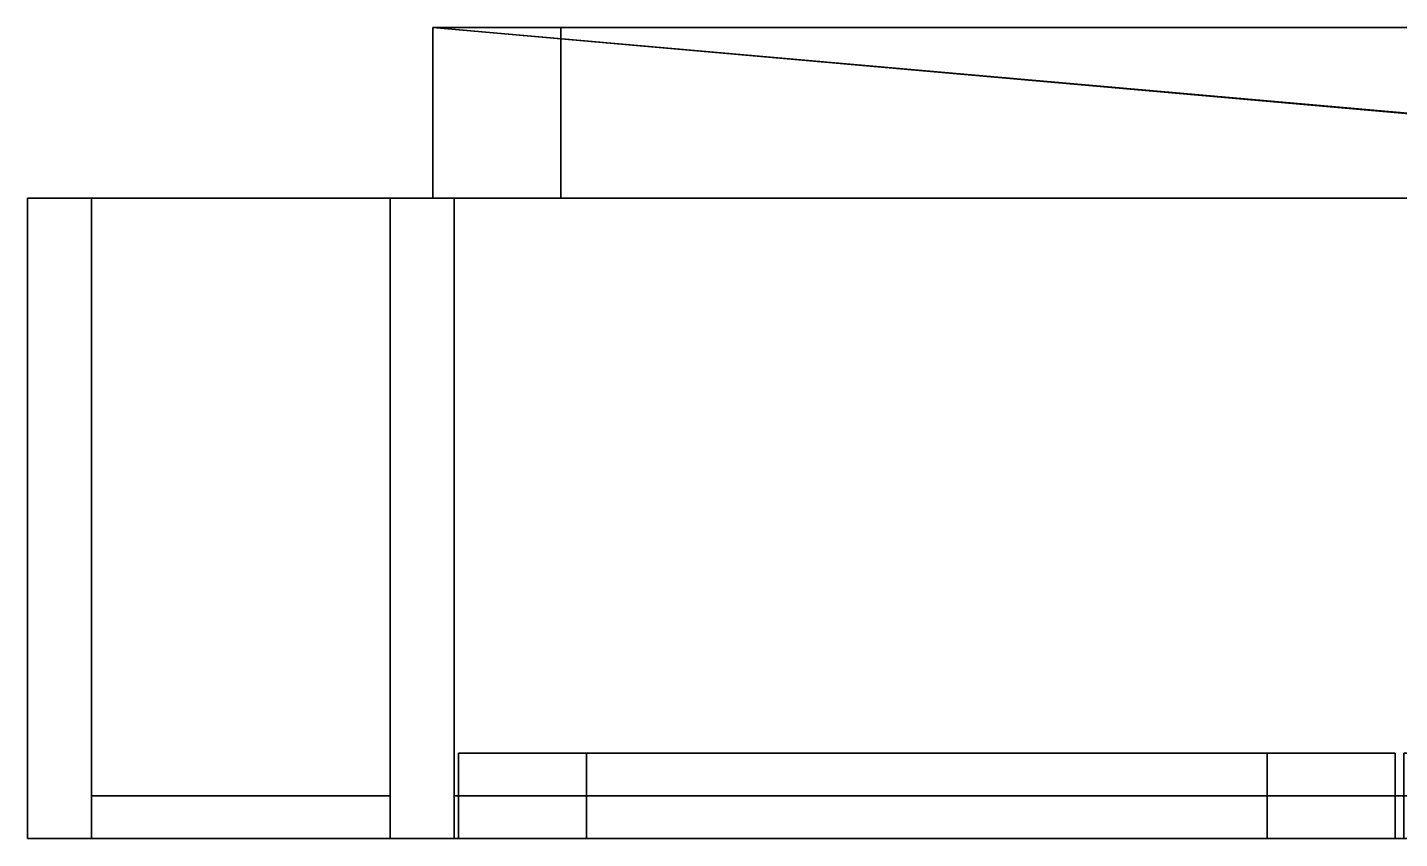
# Model space of a CAD drawing. Extents: x -0.19 to 1.1, y -0.05 to 0.33.
# Drawn here: x -0.19 to 0.453, y -0.05 to 0.33 of the extents above; entities that cross this region are included whole.
import ezdxf

# ---------------------------------------------------------------- set-up
doc = ezdxf.new("R2010")
doc.units = 0
doc.layers.get('0').update_dxf_attribs({"linetype": 'CONTINUOUS'})

msp = doc.modelspace()

# ---------------------------------------------------------------- meshes
at = {"color": 131}
mesh = msp.add_polyface(dxfattribs=at)
corners = [(0.012, -0.01, 0.012), (0.012, -0.01, 0.59067), (0.072, -0.01, 0.59067), (0.072, -0.01, 0.072), (0, 0.33), (0, 0.33, 1.82), (0.06, 0.33, 1.76), (0.06, 0.33, 0.06), (0, 0.25), (0, 0.25, 1.82), (0.06, 0.25, 0.06), (0.06, 0.25, 1.76), (0.01, 0.25, 1.98), (-0.02, 0.25, 1.98), (-0.02, 0.25, 2.01), (0.01, 0.25, 2.01), (-0.02, -0.05, 2.01), (0.01, -0.05, 2.01), (0.01, 0.25, 1.81), (-0.02, 0.25, 1.81), (-0.02, 0.25, 1.84), (0.01, 0.25, 1.84), (0.01, 0.25, 0.01), (0.01, 0.25, -0.02), (-0.02, 0.25, -0.02), (-0.02, 0.25, 0.01), (0.01, 0.25, -0.16), (-0.02, 0.25, -0.16), (-0.02, 0.25, -0.19), (0.01, 0.25, -0.19), (0.01, -0.05, -0.19), (-0.02, -0.05, -0.19), (-0.16, 0.25, 1.98), (-0.16, 0.25, 2.01), (-0.16, -0.05, 2.01), (-0.16, 0.25, 1.81), (-0.16, 0.25, 1.84), (0.01, -0.05, 1.81), (0.01, -0.05, 0.01), (-0.16, 0.25, -0.02), (-0.16, 0.25, 0.01), (-0.16, 0.25, -0.16), (-0.16, 0.25, -0.19), (-0.16, -0.05, -0.19), (-0.19, 0.25, 2.01), (-0.19, 0.25, 1.98), (-0.19, -0.05, 2.01), (-0.19, -0.05, 1.98), (-0.19, 0.25, 1.84), (-0.19, 0.25, 1.81), (-0.19, 0.25, -0.02), (-0.19, 0.25, 0.01), (-0.19, 0.25, -0.16), (-0.19, 0.25, -0.19), (-0.19, -0.05, -0.19), (-0.19, -0.05, 1.84), (-0.19, -0.05, 1.81), (-0.19, -0.05, -0.02), (-0.19, -0.05, 0.01), (-0.19, -0.05, -0.16), (-0.16, -0.03, 0.01), (-0.02, -0.03, 0.01), (-0.02, -0.03, 1.81), (-0.16, -0.03, 1.81)]
mesh.append_faces([[corners[k] for k in face] for face in [(0, 1, 2, 3), (4, 5, 6, 7), (5, 4, 8, 9), (10, 11, 9, 8), (12, 13, 14, 15), (15, 14, 16, 17), (18, 19, 20, 21), (22, 23, 24, 25), (23, 26, 27, 24), (28, 27, 26, 29), (30, 31, 28, 29), (21, 20, 13, 12), (13, 32, 33, 14), (14, 33, 34, 16), (22, 25, 19, 18), (19, 35, 36, 20), (37, 38, 22, 18), (25, 24, 39, 40), (24, 27, 41, 39), (42, 41, 27, 28), (31, 43, 42, 28), (20, 36, 32, 13), (44, 33, 32, 45), (46, 34, 33, 44), (44, 45, 47, 46), (25, 40, 35, 19), (48, 36, 35, 49), (40, 39, 50, 51), (39, 41, 52, 50), (53, 52, 41, 42), (53, 42, 43, 54), (45, 32, 36, 48), (45, 48, 55, 47), (49, 35, 40, 51), (56, 55, 48, 49), (51, 50, 57, 58), (50, 52, 59, 57), (54, 59, 52, 53), (60, 61, 62, 63), (49, 51, 58, 56)]], dxfattribs={"color": 131})
mesh = msp.add_polyface(dxfattribs=at)
corners = [(0.072, -0.01, 0.282), (0.391, -0.01, 0.282), (0.391, -0.01, 0.272), (0.072, -0.01, 0.272), (0.072, -0.01, 0.332), (0.391, -0.01, 0.332), (0.391, -0.01, 0.322), (0.072, -0.01, 0.322), (0.072, -0.01, 1.11067), (0.391, -0.01, 1.11067), (0.391, -0.01, 1.10067), (0.072, -0.01, 1.10067), (0.072, -0.01, 1.06067), (0.391, -0.01, 1.06067), (0.391, -0.01, 1.05067), (0.072, -0.01, 1.05067), (0.072, -0.01, 1.16067), (0.391, -0.01, 1.16067), (0.391, -0.01, 1.15067), (0.072, -0.01, 1.15067), (0.072, -0.01, 0.76067), (0.391, -0.01, 0.76067), (0.391, -0.01, 0.75067), (0.072, -0.01, 0.75067), (0.072, -0.01, 0.96067), (0.391, -0.01, 0.96067), (0.391, -0.01, 0.95067), (0.072, -0.01, 0.95067), (0.072, -0.01, 1.01067), (0.391, -0.01, 1.01067), (0.391, -0.01, 1), (0.072, -0.01, 1), (0.072, -0.01, 0.71067), (0.391, -0.01, 0.71067), (0.391, -0.01, 0.70067), (0.072, -0.01, 0.70067), (0.072, -0.01, 0.86067), (0.391, -0.01, 0.86067), (0.391, -0.01, 0.85067), (0.072, -0.01, 0.85067), (0.072, -0.01, 0.91067), (0.391, -0.01, 0.91067), (0.391, -0.01, 0.90067), (0.072, -0.01, 0.90067), (0.072, -0.01, 1.38933), (0.391, -0.01, 1.38933), (0.391, -0.01, 1.37933), (0.072, -0.01, 1.37933), (0.072, -0.01, 1.68933), (0.391, -0.01, 1.68933), (0.391, -0.01, 1.67933), (0.072, -0.01, 1.67933), (0.072, -0.01, 1.63933), (0.391, -0.01, 1.63933), (0.391, -0.01, 1.62933), (0.072, -0.01, 1.62933), (0.072, -0.01, 1.73933), (0.391, -0.01, 1.73933), (0.391, -0.01, 1.72933), (0.072, -0.01, 1.72933), (0.072, -0.01, 1.33933), (0.391, -0.01, 1.33933), (0.391, -0.01, 1.32933), (0.072, -0.01, 1.32933), (0.072, -0.01, 1.53933), (0.391, -0.01, 1.53933), (0.391, -0.01, 1.52933), (0.072, -0.01, 1.52933), (0.072, -0.01, 1.58933), (0.391, -0.01, 1.58933), (0.391, -0.01, 1.57933), (0.072, -0.01, 1.57933), (0.072, -0.01, 1.28933), (0.391, -0.01, 1.28933), (0.391, -0.01, 1.27933), (0.072, -0.01, 1.27933), (0.072, -0.01, 1.43933), (0.391, -0.01, 1.43933), (0.391, -0.01, 1.42933), (0.072, -0.01, 1.42933), (0.072, -0.01, 1.48933), (0.391, -0.01, 1.48933), (0.391, -0.01, 1.47933), (0.072, -0.01, 1.47933), (0.391, -0.01, 0.072), (0.391, -0.01, 0.59067), (0.451, -0.01, 0.59067), (0.451, -0.01, 0.012), (0.072, -0.01, 0.59067), (0.072, -0.01, 0.65067), (0.391, -0.01, 0.65067), (0.451, -0.01, 0.65067), (0.391, -0.01, 1.16933), (0.451, -0.01, 1.16933), (0.072, -0.01, 1.16933), (0.072, -0.01, 1.22933), (0.391, -0.01, 1.22933), (0.451, -0.01, 1.22933), (0.391, -0.05, 1.22933), (0.391, -0.05, 1.748), (0.391, -0.01, 1.748), (0.072, -0.05, 1.748), (0.072, -0.01, 1.748), (0.451, -0.01, 1.808), (0.012, -0.01, 1.808), (0, 0.33, 1.82), (0.91, 0.33, 1.82), (0.85, 0.33, 1.76), (0.06, 0.33, 1.76), (0, 0.25, 1.82), (0.90455, 0.25, 1.82), (0.85, 0.25, 1.76), (0.06, 0.25, 1.76), (0.91, 0.33), (0, 0.33), (0.06, 0.33, 0.06), (0.85, 0.33, 0.06), (0.91, 0.25), (0, 0.25), (0.85, 0.25, 0.06), (0.06, 0.25, 0.06), (0.9, 0.25, 2.01), (0.9, 0.25, 1.98), (0.01, 0.25, 1.98), (0.01, 0.25, 2.01), (0.01, -0.05, 2.01), (0.9, -0.05, 2.01)]
mesh.append_faces([[corners[k] for k in face] for face in [(0, 1, 2, 3), (4, 5, 6, 7), (8, 9, 10, 11), (12, 13, 14, 15), (16, 17, 18, 19), (20, 21, 22, 23), (24, 25, 26, 27), (28, 29, 30, 31), (32, 33, 34, 35), (36, 37, 38, 39), (40, 41, 42, 43), (44, 45, 46, 47), (48, 49, 50, 51), (52, 53, 54, 55), (56, 57, 58, 59), (60, 61, 62, 63), (64, 65, 66, 67), (68, 69, 70, 71), (72, 73, 74, 75), (76, 77, 78, 79), (80, 81, 82, 83), (84, 85, 86, 87), (88, 89, 90, 85), (85, 90, 91, 86), (90, 92, 93, 91), (94, 95, 96, 92), (92, 96, 97, 93), (98, 99, 100, 96), (99, 101, 102, 100), (103, 97, 96, 100), (102, 104, 103, 100), (105, 106, 107, 108), (105, 109, 110), (108, 107, 111, 112), (110, 109, 112, 111), (113, 114, 115, 116), (114, 113, 117, 118), (118, 117, 119, 120), (116, 115, 120, 119), (121, 122, 123, 124), (125, 126, 121, 124)]], dxfattribs={"color": 131})
mesh = msp.add_polyface(dxfattribs=at)
corners = [(0.515, -0.01, 0.232), (0.834, -0.01, 0.232), (0.834, -0.01, 0.222), (0.515, -0.01, 0.222), (0.515, -0.01, 0.532), (0.834, -0.01, 0.532), (0.834, -0.01, 0.522), (0.515, -0.01, 0.522), (0.515, -0.01, 0.482), (0.834, -0.01, 0.482), (0.834, -0.01, 0.472), (0.515, -0.01, 0.472), (0.515, -0.01, 0.582), (0.834, -0.01, 0.582), (0.834, -0.01, 0.572), (0.515, -0.01, 0.572), (0.515, -0.01, 0.182), (0.834, -0.01, 0.182), (0.834, -0.01, 0.172), (0.515, -0.01, 0.172), (0.515, -0.01, 0.382), (0.834, -0.01, 0.382), (0.834, -0.01, 0.372), (0.515, -0.01, 0.372), (0.515, -0.01, 0.432), (0.834, -0.01, 0.432), (0.834, -0.01, 0.422), (0.515, -0.01, 0.422), (0.515, -0.01, 0.132), (0.834, -0.01, 0.132), (0.834, -0.01, 0.122), (0.515, -0.01, 0.122), (0.515, -0.01, 0.282), (0.834, -0.01, 0.282), (0.834, -0.01, 0.272), (0.515, -0.01, 0.272), (0.515, -0.01, 0.332), (0.834, -0.01, 0.332), (0.834, -0.01, 0.322), (0.515, -0.01, 0.322), (0.515, -0.01, 0.81067), (0.834, -0.01, 0.81067), (0.834, -0.01, 0.80067), (0.515, -0.01, 0.80067), (0.515, -0.01, 1.11067), (0.834, -0.01, 1.11067), (0.834, -0.01, 1.10067), (0.515, -0.01, 1.10067), (0.515, -0.01, 1.06067), (0.834, -0.01, 1.06067), (0.834, -0.01, 1.05067), (0.515, -0.01, 1.05067), (0.515, -0.01, 1.16067), (0.834, -0.01, 1.16067), (0.834, -0.01, 1.15067), (0.515, -0.01, 1.15067), (0.515, -0.01, 0.76067), (0.834, -0.01, 0.76067), (0.834, -0.01, 0.75067), (0.515, -0.01, 0.75067), (0.515, -0.01, 0.96067), (0.834, -0.01, 0.96067), (0.834, -0.01, 0.95067), (0.515, -0.01, 0.95067), (0.515, -0.01, 1.01067), (0.834, -0.01, 1.01067), (0.834, -0.01, 1), (0.515, -0.01, 1), (0.515, -0.01, 0.71067), (0.834, -0.01, 0.71067), (0.834, -0.01, 0.70067), (0.515, -0.01, 0.70067), (0.515, -0.01, 0.86067), (0.834, -0.01, 0.86067), (0.834, -0.01, 0.85067), (0.515, -0.01, 0.85067), (0.515, -0.01, 0.91067), (0.834, -0.01, 0.91067), (0.834, -0.01, 0.90067), (0.515, -0.01, 0.90067), (0.515, -0.01, 1.38933), (0.834, -0.01, 1.38933), (0.834, -0.01, 1.37933), (0.515, -0.01, 1.37933), (0.515, -0.01, 1.68933), (0.834, -0.01, 1.68933), (0.834, -0.01, 1.67933), (0.515, -0.01, 1.67933), (0.515, -0.01, 1.63933), (0.834, -0.01, 1.63933), (0.834, -0.01, 1.62933), (0.515, -0.01, 1.62933), (0.515, -0.01, 1.73933), (0.834, -0.01, 1.73933), (0.834, -0.01, 1.72933), (0.515, -0.01, 1.72933), (0.515, -0.01, 1.33933), (0.834, -0.01, 1.33933), (0.834, -0.01, 1.32933), (0.515, -0.01, 1.32933), (0.455, -0.01, 0.012), (0.455, -0.01, 0.59067), (0.515, -0.01, 0.59067), (0.515, -0.01, 0.072), (0.515, -0.01, 0.65067), (0.455, -0.01, 0.65067), (0.455, -0.01, 1.16933), (0.515, -0.01, 1.16933), (0.515, -0.01, 1.22933), (0.455, -0.01, 1.22933), (0.515, -0.01, 1.748), (0.455, -0.01, 1.808), (0.91, 0.25, 1.82), (0.91, 0.33, 1.82), (0, 0.33, 1.82), (0.90455, 0.25, 1.82), (0.01, 0.25, 1.81), (0.01, 0.25, 1.84), (0.9, 0.25, 1.84), (0.9, 0.25, 1.81), (0.9, 0.25, 0.01), (0.9, 0.25, -0.02), (0.01, 0.25, -0.02), (0.01, 0.25, 0.01), (0.9, 0.25, -0.16), (0.01, 0.25, -0.16), (0.01, 0.25, -0.19), (0.9, 0.25, -0.19), (0.9, -0.05, -0.19), (0.01, -0.05, -0.19), (0.9, 0.25, 1.98), (0.01, 0.25, 1.98), (0.9, -0.05, 1.81), (0.01, -0.05, 1.81), (0.9, -0.05, 0.01), (0.01, -0.05, 0.01), (0.01, -0.03, -0.02), (0.01, -0.03, -0.16), (0.9, -0.03, -0.16), (0.9, -0.03, -0.02)]
mesh.append_faces([[corners[k] for k in face] for face in [(0, 1, 2, 3), (4, 5, 6, 7), (8, 9, 10, 11), (12, 13, 14, 15), (16, 17, 18, 19), (20, 21, 22, 23), (24, 25, 26, 27), (28, 29, 30, 31), (32, 33, 34, 35), (36, 37, 38, 39), (40, 41, 42, 43), (44, 45, 46, 47), (48, 49, 50, 51), (52, 53, 54, 55), (56, 57, 58, 59), (60, 61, 62, 63), (64, 65, 66, 67), (68, 69, 70, 71), (72, 73, 74, 75), (76, 77, 78, 79), (80, 81, 82, 83), (84, 85, 86, 87), (88, 89, 90, 91), (92, 93, 94, 95), (96, 97, 98, 99), (100, 101, 102, 103), (104, 102, 101, 105), (105, 106, 107, 104), (108, 107, 106, 109), (110, 108, 109, 111), (112, 113, 114), (114, 115, 112), (116, 117, 118, 119), (120, 121, 122, 123), (121, 124, 125, 122), (126, 125, 124, 127), (128, 129, 126, 127), (130, 118, 117, 131), (132, 133, 116, 119), (134, 120, 123, 135), (136, 137, 138, 139)]], dxfattribs={"color": 131})
mesh = msp.add_polyface(dxfattribs=at)
corners = [(0.072, -0.01, 0.81067), (0.391, -0.01, 0.81067), (0.391, -0.01, 0.80067), (0.072, -0.01, 0.80067), (0.072, -0.01, 0.232), (0.391, -0.01, 0.232), (0.391, -0.01, 0.222), (0.072, -0.01, 0.222), (0.072, -0.01, 0.532), (0.391, -0.01, 0.532), (0.391, -0.01, 0.522), (0.072, -0.01, 0.522), (0.072, -0.01, 0.482), (0.391, -0.01, 0.482), (0.391, -0.01, 0.472), (0.072, -0.01, 0.472), (0.072, -0.01, 0.582), (0.391, -0.01, 0.582), (0.391, -0.01, 0.572), (0.072, -0.01, 0.572), (0.072, -0.01, 0.182), (0.391, -0.01, 0.182), (0.391, -0.01, 0.172), (0.072, -0.01, 0.172), (0.072, -0.01, 0.382), (0.391, -0.01, 0.382), (0.391, -0.01, 0.372), (0.072, -0.01, 0.372), (0.072, -0.01, 0.432), (0.391, -0.01, 0.432), (0.391, -0.01, 0.422), (0.072, -0.01, 0.422), (0.072, -0.01, 0.132), (0.391, -0.01, 0.132), (0.391, -0.01, 0.122), (0.072, -0.01, 0.122), (0.391, -0.05, 0.082), (0.072, -0.05, 0.082), (0.072, -0.05, 0.092), (0.072, -0.05, 0.232), (0.072, -0.05, 0.242), (0.072, -0.01, 0.282), (0.072, -0.01, 0.272), (0.072, -0.05, 0.282), (0.072, -0.05, 0.292), (0.072, -0.01, 0.332), (0.072, -0.01, 0.322), (0.072, -0.05, 1.06067), (0.072, -0.05, 1.07067), (0.072, -0.01, 1.11067), (0.072, -0.01, 1.10067), (0.072, -0.05, 1.01067), (0.072, -0.05, 1.02067), (0.072, -0.01, 1.06067), (0.072, -0.01, 1.05067), (0.072, -0.05, 1.11067), (0.072, -0.05, 1.12067), (0.072, -0.01, 1.16067), (0.072, -0.01, 1.15067), (0.072, -0.05, 0.71067), (0.072, -0.05, 0.72067), (0.072, -0.01, 0.76067), (0.072, -0.01, 0.75067), (0.072, -0.05, 0.91067), (0.072, -0.05, 0.92067), (0.072, -0.01, 0.96067), (0.072, -0.01, 0.95067), (0.072, -0.05, 0.96067), (0.072, -0.05, 0.97067), (0.072, -0.01, 1.01067), (0.072, -0.01, 1), (0.072, -0.05, 0.66067), (0.072, -0.05, 0.67067), (0.072, -0.01, 0.71067), (0.072, -0.01, 0.70067), (0.072, -0.05, 0.81067), (0.072, -0.05, 0.82067), (0.072, -0.01, 0.86067), (0.072, -0.01, 0.85067), (0.072, -0.05, 0.86067), (0.072, -0.05, 0.87067), (0.072, -0.01, 0.91067), (0.072, -0.01, 0.90067), (0.072, -0.05, 1.33933), (0.072, -0.05, 1.34933), (0.072, -0.01, 1.38933), (0.072, -0.01, 1.37933), (0.072, -0.05, 1.63933), (0.072, -0.05, 1.64933), (0.072, -0.01, 1.68933), (0.072, -0.01, 1.67933), (0.072, -0.05, 1.58933), (0.072, -0.05, 1.59933), (0.072, -0.01, 1.63933), (0.072, -0.01, 1.62933), (0.072, -0.05, 1.68933), (0.072, -0.05, 1.69933), (0.072, -0.01, 1.73933), (0.072, -0.01, 1.72933), (0.072, -0.05, 1.28933), (0.072, -0.05, 1.29933), (0.072, -0.01, 1.33933), (0.072, -0.01, 1.32933), (0.072, -0.05, 1.48933), (0.072, -0.05, 1.49933), (0.072, -0.01, 1.53933), (0.072, -0.01, 1.52933), (0.072, -0.05, 1.53933), (0.072, -0.05, 1.54933), (0.072, -0.01, 1.58933), (0.072, -0.01, 1.57933), (0.072, -0.05, 1.23933), (0.072, -0.05, 1.24933), (0.072, -0.01, 1.28933), (0.072, -0.01, 1.27933), (0.072, -0.05, 1.38933), (0.072, -0.05, 1.39933), (0.072, -0.01, 1.43933), (0.072, -0.01, 1.42933), (0.072, -0.05, 1.43933), (0.072, -0.05, 1.44933), (0.072, -0.01, 1.48933), (0.072, -0.01, 1.47933), (0.072, -0.05, 0.59067), (0.072, -0.05, 0.072), (0.072, -0.01, 0.072), (0.072, -0.01, 0.59067), (0.012, -0.01, 0.012), (0.391, -0.01, 0.072), (0.451, -0.01, 0.012), (0.072, -0.01, 0.65067), (0.012, -0.01, 0.59067), (0.012, -0.01, 0.65067), (0.072, -0.05, 1.16933), (0.072, -0.05, 0.65067), (0.072, -0.01, 1.16933), (0.012, -0.01, 1.16933), (0.072, -0.01, 1.22933), (0.012, -0.01, 1.22933), (0.072, -0.05, 1.748), (0.072, -0.05, 1.22933), (0.072, -0.01, 1.748), (0.012, -0.01, 1.808), (0.06, 0.33, 0.06), (0.06, 0.33, 1.76), (0.06, 0.25, 1.76), (0.06, 0.25, 0.06)]
mesh.append_faces([[corners[k] for k in face] for face in [(0, 1, 2, 3), (4, 5, 6, 7), (8, 9, 10, 11), (12, 13, 14, 15), (16, 17, 18, 19), (20, 21, 22, 23), (24, 25, 26, 27), (28, 29, 30, 31), (32, 33, 34, 35), (36, 37, 35, 34), (37, 38, 32, 35), (39, 40, 41, 42), (43, 44, 45, 46), (47, 48, 49, 50), (51, 52, 53, 54), (55, 56, 57, 58), (59, 60, 61, 62), (63, 64, 65, 66), (67, 68, 69, 70), (71, 72, 73, 74), (75, 76, 77, 78), (79, 80, 81, 82), (83, 84, 85, 86), (87, 88, 89, 90), (91, 92, 93, 94), (95, 96, 97, 98), (99, 100, 101, 102), (103, 104, 105, 106), (107, 108, 109, 110), (111, 112, 113, 114), (115, 116, 117, 118), (119, 120, 121, 122), (123, 124, 125, 126), (127, 125, 128, 129), (130, 126, 131, 132), (133, 134, 130, 135), (132, 136, 135, 130), (137, 135, 136, 138), (139, 140, 137, 141), (141, 137, 138, 142), (143, 144, 145, 146)]], dxfattribs={"color": 131})
mesh = msp.add_polyface(dxfattribs=at)
corners = [(0.012, -0.05, 0.59067), (0.012, -0.05, 0.012), (0.072, -0.05, 0.072), (0.072, -0.05, 0.59067), (0.012, -0.01, 0.012), (0.012, -0.01, 0.59067), (0.012, -0.05, 0.65067), (0.012, -0.01, 0.65067), (0.012, -0.05, 1.16933), (0.012, -0.01, 1.16933), (0.012, -0.05, 1.22933), (0.012, -0.01, 1.22933), (0.012, -0.05, 1.808), (0.012, -0.01, 1.808), (-0.02, -0.05, 2.01), (-0.02, -0.05, 1.98), (0.01, -0.05, 1.98), (0.01, -0.05, 2.01), (-0.16, -0.05, 2.01), (-0.16, -0.05, 1.98), (-0.02, -0.05, 1.84), (0.01, -0.05, 1.84), (0.01, -0.03, 1.84), (0.01, -0.03, 1.98), (0.01, -0.05, -0.19), (0.01, -0.05, -0.16), (-0.02, -0.05, -0.16), (-0.02, -0.05, -0.19), (-0.02, -0.05, 0.01), (-0.02, -0.05, -0.02), (0.01, -0.05, -0.02), (0.01, -0.05, 0.01), (0.01, -0.05, 1.81), (-0.02, -0.05, 1.81), (-0.19, -0.05, 2.01), (-0.19, -0.05, 1.98), (-0.16, -0.03, 1.98), (-0.02, -0.03, 1.98), (-0.02, -0.03, 1.84), (0.01, -0.03, -0.16), (0.01, -0.03, -0.02), (-0.16, -0.05, -0.16), (-0.16, -0.05, -0.19), (-0.16, -0.05, 0.01), (-0.16, -0.05, -0.02), (-0.16, -0.05, 1.84), (-0.16, -0.05, 1.81), (-0.19, -0.05, 1.84), (-0.16, -0.03, 1.84), (-0.02, -0.03, -0.02), (-0.02, -0.03, -0.16), (-0.16, -0.03, -0.16), (-0.19, -0.05, -0.16), (-0.19, -0.05, -0.19), (-0.19, -0.05, 0.01), (-0.19, -0.05, -0.02), (-0.16, -0.03, -0.02), (-0.02, -0.03, 0.01), (-0.16, -0.03, 0.01), (-0.02, -0.03, 1.81), (-0.19, -0.05, 1.81), (-0.16, -0.03, 1.81)]
mesh.append_faces([[corners[k] for k in face] for face in [(0, 1, 2, 3), (4, 1, 0, 5), (5, 0, 6, 7), (7, 6, 8, 9), (9, 8, 10, 11), (11, 10, 12, 13), (14, 15, 16, 17), (18, 19, 15, 14), (15, 20, 21, 16), (16, 21, 22, 23), (24, 25, 26, 27), (28, 29, 30, 31), (32, 21, 20, 33), (34, 35, 19, 18), (15, 19, 36, 37), (20, 15, 37, 38), (30, 25, 39, 40), (29, 26, 25, 30), (27, 26, 41, 42), (43, 44, 29, 28), (32, 33, 28, 31), (33, 20, 45, 46), (35, 47, 45, 19), (19, 45, 48, 36), (36, 48, 38, 37), (45, 20, 38, 48), (26, 29, 49, 50), (41, 26, 50, 51), (42, 41, 52, 53), (54, 55, 44, 43), (29, 44, 56, 49), (43, 28, 57, 58), (28, 33, 59, 57), (46, 45, 47, 60), (33, 46, 61, 59), (56, 51, 50, 49), (44, 41, 51, 56), (55, 52, 41, 44), (54, 43, 46, 60), (46, 43, 58, 61)]], dxfattribs={"color": 131})
mesh = msp.add_polyface(dxfattribs=at)
corners = [(0.391, -0.01, 0.80067), (0.391, -0.01, 0.81067), (0.391, -0.05, 0.77067), (0.391, -0.05, 0.76067), (0.391, -0.05, 0.192), (0.391, -0.05, 0.182), (0.391, -0.01, 0.222), (0.391, -0.01, 0.232), (0.391, -0.05, 0.492), (0.391, -0.05, 0.482), (0.391, -0.01, 0.522), (0.391, -0.01, 0.532), (0.391, -0.05, 0.442), (0.391, -0.05, 0.432), (0.391, -0.01, 0.472), (0.391, -0.01, 0.482), (0.391, -0.05, 0.542), (0.391, -0.05, 0.532), (0.391, -0.01, 0.572), (0.391, -0.01, 0.582), (0.391, -0.05, 0.142), (0.391, -0.05, 0.132), (0.391, -0.01, 0.172), (0.391, -0.01, 0.182), (0.391, -0.05, 0.342), (0.391, -0.05, 0.332), (0.391, -0.01, 0.372), (0.391, -0.01, 0.382), (0.391, -0.05, 0.392), (0.391, -0.05, 0.382), (0.391, -0.01, 0.422), (0.391, -0.01, 0.432), (0.391, -0.05, 0.092), (0.391, -0.05, 0.082), (0.391, -0.01, 0.122), (0.391, -0.01, 0.132), (0.391, -0.05, 0.242), (0.391, -0.05, 0.232), (0.391, -0.01, 0.272), (0.391, -0.01, 0.282), (0.391, -0.05, 0.292), (0.391, -0.05, 0.282), (0.391, -0.01, 0.322), (0.391, -0.01, 0.332), (0.391, -0.05, 1.07067), (0.391, -0.05, 1.06067), (0.391, -0.01, 1.10067), (0.391, -0.01, 1.11067), (0.391, -0.05, 1.02067), (0.391, -0.05, 1.01067), (0.391, -0.01, 1.05067), (0.391, -0.01, 1.06067), (0.391, -0.05, 1.12067), (0.391, -0.05, 1.11067), (0.391, -0.01, 1.15067), (0.391, -0.01, 1.16067), (0.391, -0.05, 0.72067), (0.391, -0.05, 0.71067), (0.391, -0.01, 0.75067), (0.391, -0.01, 0.76067), (0.391, -0.05, 0.92067), (0.391, -0.05, 0.91067), (0.391, -0.01, 0.95067), (0.391, -0.01, 0.96067), (0.391, -0.05, 0.97067), (0.391, -0.05, 0.96067), (0.391, -0.01, 1), (0.391, -0.01, 1.01067), (0.391, -0.05, 0.67067), (0.391, -0.05, 0.66067), (0.391, -0.01, 0.70067), (0.391, -0.01, 0.71067), (0.391, -0.05, 0.82067), (0.391, -0.05, 0.81067), (0.391, -0.01, 0.85067), (0.391, -0.01, 0.86067), (0.455, -0.01, 0.012), (0.455, -0.05, 0.012), (0.455, -0.05, 0.59067), (0.455, -0.01, 0.59067), (0.455, -0.05, 0.65067), (0.455, -0.01, 0.65067), (0.455, -0.05, 1.16933), (0.455, -0.01, 1.16933), (0.455, -0.05, 1.22933), (0.455, -0.01, 1.22933), (0.455, -0.05, 1.808), (0.455, -0.01, 1.808), (0.072, -0.05, 0.072), (0.012, -0.05, 0.012), (0.451, -0.05, 0.012), (0.391, -0.05, 0.072), (0.012, -0.01, 0.012), (0.451, -0.01, 0.012), (0.391, -0.05, 0.59067), (0.451, -0.05, 0.59067), (0.451, -0.01, 0.59067), (0.391, -0.05, 0.65067), (0.451, -0.05, 0.65067), (0.072, -0.05, 0.65067), (0.072, -0.05, 0.59067), (0.451, -0.01, 0.65067), (0.391, -0.05, 1.16933), (0.451, -0.05, 1.16933), (0.451, -0.01, 1.16933), (0.391, -0.05, 1.22933), (0.451, -0.05, 1.22933), (0.072, -0.05, 1.22933), (0.072, -0.05, 1.16933), (0.451, -0.01, 1.22933), (0.451, -0.05, 1.808), (0.391, -0.05, 1.748), (0.451, -0.01, 1.808), (0.012, -0.01, 1.808), (0.012, -0.05, 1.808), (0.01, -0.05, 2.01), (0.01, -0.05, 1.98), (0.9, -0.05, 1.98), (0.9, -0.05, 2.01)]
mesh.append_faces([[corners[k] for k in face] for face in [(0, 1, 2, 3), (4, 5, 6, 7), (8, 9, 10, 11), (12, 13, 14, 15), (16, 17, 18, 19), (20, 21, 22, 23), (24, 25, 26, 27), (28, 29, 30, 31), (32, 33, 34, 35), (36, 37, 38, 39), (40, 41, 42, 43), (44, 45, 46, 47), (48, 49, 50, 51), (52, 53, 54, 55), (56, 57, 58, 59), (60, 61, 62, 63), (64, 65, 66, 67), (68, 69, 70, 71), (72, 73, 74, 75), (76, 77, 78, 79), (79, 78, 80, 81), (81, 80, 82, 83), (83, 82, 84, 85), (85, 84, 86, 87), (88, 89, 90, 91), (92, 93, 90, 89), (94, 91, 90, 95), (96, 95, 90, 93), (97, 94, 95, 98), (99, 100, 94, 97), (101, 98, 95, 96), (102, 97, 98, 103), (104, 103, 98, 101), (105, 102, 103, 106), (107, 108, 102, 105), (109, 106, 103, 104), (106, 110, 111, 105), (112, 110, 106, 109), (113, 114, 110, 112), (115, 116, 117, 118)]], dxfattribs={"color": 131})
mesh = msp.add_polyface(dxfattribs=at)
corners = [(0.515, -0.05, 0.192), (0.834, -0.05, 0.192), (0.834, -0.01, 0.232), (0.515, -0.01, 0.232), (0.834, -0.05, 0.182), (0.515, -0.05, 0.182), (0.515, -0.01, 0.222), (0.834, -0.01, 0.222), (0.515, -0.05, 0.492), (0.834, -0.05, 0.492), (0.834, -0.01, 0.532), (0.515, -0.01, 0.532), (0.834, -0.05, 0.482), (0.515, -0.05, 0.482), (0.515, -0.01, 0.522), (0.834, -0.01, 0.522), (0.515, -0.05, 0.442), (0.834, -0.05, 0.442), (0.834, -0.01, 0.482), (0.515, -0.01, 0.482), (0.834, -0.05, 0.432), (0.515, -0.05, 0.432), (0.515, -0.01, 0.472), (0.834, -0.01, 0.472), (0.515, -0.05, 0.542), (0.834, -0.05, 0.542), (0.834, -0.01, 0.582), (0.515, -0.01, 0.582), (0.834, -0.05, 0.532), (0.515, -0.05, 0.532), (0.515, -0.01, 0.572), (0.834, -0.01, 0.572), (0.515, -0.05, 0.142), (0.834, -0.05, 0.142), (0.834, -0.01, 0.182), (0.515, -0.01, 0.182), (0.834, -0.05, 0.132), (0.515, -0.05, 0.132), (0.515, -0.01, 0.172), (0.834, -0.01, 0.172), (0.515, -0.05, 0.332), (0.515, -0.05, 0.342), (0.515, -0.01, 0.382), (0.515, -0.01, 0.372), (0.515, -0.05, 0.382), (0.515, -0.05, 0.392), (0.515, -0.01, 0.432), (0.515, -0.01, 0.422), (0.515, -0.05, 0.082), (0.515, -0.05, 0.092), (0.515, -0.01, 0.132), (0.515, -0.01, 0.122), (0.515, -0.05, 0.232), (0.515, -0.05, 0.242), (0.515, -0.01, 0.282), (0.515, -0.01, 0.272), (0.515, -0.05, 0.282), (0.515, -0.05, 0.292), (0.515, -0.01, 0.332), (0.515, -0.01, 0.322), (0.515, -0.05, 0.76067), (0.515, -0.05, 0.77067), (0.515, -0.01, 0.81067), (0.515, -0.01, 0.80067), (0.515, -0.05, 1.06067), (0.515, -0.05, 1.07067), (0.515, -0.01, 1.11067), (0.515, -0.01, 1.10067), (0.515, -0.05, 1.01067), (0.515, -0.05, 1.02067), (0.515, -0.01, 1.06067), (0.515, -0.01, 1.05067), (0.515, -0.05, 1.11067), (0.515, -0.05, 1.12067), (0.515, -0.01, 1.16067), (0.515, -0.01, 1.15067), (0.455, -0.05, 0.59067), (0.455, -0.05, 0.012), (0.515, -0.05, 0.072), (0.515, -0.05, 0.59067), (0.515, -0.05, 0.65067), (0.455, -0.05, 0.65067), (0.455, -0.05, 1.16933), (0.515, -0.05, 1.16933), (0.515, -0.05, 1.22933), (0.455, -0.05, 1.22933), (0.515, -0.05, 1.748), (0.455, -0.05, 1.808), (0.9, -0.05, 1.98), (0.01, -0.05, 1.98), (0.01, -0.03, 1.98), (0.9, -0.03, 1.98), (0.9, -0.05, -0.19), (0.9, -0.05, -0.16), (0.01, -0.05, -0.16), (0.01, -0.05, -0.19), (0.01, -0.05, 0.01), (0.01, -0.05, -0.02), (0.9, -0.05, -0.02), (0.9, -0.05, 0.01), (0.9, -0.05, 1.81), (0.9, -0.05, 1.84), (0.01, -0.05, 1.84), (0.01, -0.05, 1.81), (0.9, -0.03, 1.84), (0.01, -0.03, 1.84), (0.9, -0.03, -0.16), (0.01, -0.03, -0.16), (0.01, -0.03, -0.02), (0.9, -0.03, -0.02)]
mesh.append_faces([[corners[k] for k in face] for face in [(0, 1, 2, 3), (4, 5, 6, 7), (5, 0, 3, 6), (1, 0, 5, 4), (8, 9, 10, 11), (12, 13, 14, 15), (13, 8, 11, 14), (9, 8, 13, 12), (16, 17, 18, 19), (20, 21, 22, 23), (21, 16, 19, 22), (17, 16, 21, 20), (24, 25, 26, 27), (28, 29, 30, 31), (29, 24, 27, 30), (25, 24, 29, 28), (32, 33, 34, 35), (36, 37, 38, 39), (37, 32, 35, 38), (40, 41, 42, 43), (44, 45, 46, 47), (48, 49, 50, 51), (52, 53, 54, 55), (56, 57, 58, 59), (60, 61, 62, 63), (64, 65, 66, 67), (68, 69, 70, 71), (72, 73, 74, 75), (76, 77, 78, 79), (79, 80, 81, 76), (82, 81, 80, 83), (83, 84, 85, 82), (84, 86, 87, 85), (88, 89, 90, 91), (92, 93, 94, 95), (96, 97, 98, 99), (100, 101, 102, 103), (102, 101, 104, 105), (94, 93, 106, 107), (98, 97, 108, 109)]], dxfattribs={"color": 131})
mesh = msp.add_polyface(dxfattribs=at)
corners = [(0.515, -0.05, 0.71067), (0.515, -0.05, 0.72067), (0.515, -0.01, 0.76067), (0.515, -0.01, 0.75067), (0.515, -0.05, 0.92067), (0.834, -0.05, 0.92067), (0.834, -0.01, 0.96067), (0.515, -0.01, 0.96067), (0.834, -0.05, 0.91067), (0.515, -0.05, 0.91067), (0.515, -0.01, 0.95067), (0.834, -0.01, 0.95067), (0.515, -0.05, 0.97067), (0.834, -0.05, 0.97067), (0.834, -0.01, 1.01067), (0.515, -0.01, 1.01067), (0.834, -0.05, 0.96067), (0.515, -0.05, 0.96067), (0.515, -0.01, 1), (0.834, -0.01, 1), (0.515, -0.05, 0.67067), (0.834, -0.05, 0.67067), (0.834, -0.01, 0.71067), (0.515, -0.01, 0.71067), (0.834, -0.05, 0.66067), (0.515, -0.05, 0.66067), (0.515, -0.01, 0.70067), (0.834, -0.01, 0.70067), (0.515, -0.05, 0.82067), (0.834, -0.05, 0.82067), (0.834, -0.01, 0.86067), (0.515, -0.01, 0.86067), (0.834, -0.05, 0.81067), (0.515, -0.05, 0.81067), (0.515, -0.01, 0.85067), (0.834, -0.01, 0.85067), (0.515, -0.05, 0.87067), (0.834, -0.05, 0.87067), (0.834, -0.01, 0.91067), (0.515, -0.01, 0.91067), (0.834, -0.05, 0.86067), (0.515, -0.05, 0.86067), (0.515, -0.01, 0.90067), (0.834, -0.01, 0.90067), (0.515, -0.05, 1.34933), (0.834, -0.05, 1.34933), (0.834, -0.01, 1.38933), (0.515, -0.01, 1.38933), (0.834, -0.05, 1.33933), (0.515, -0.05, 1.33933), (0.515, -0.01, 1.37933), (0.834, -0.01, 1.37933), (0.515, -0.05, 1.64933), (0.834, -0.05, 1.64933), (0.834, -0.01, 1.68933), (0.515, -0.01, 1.68933), (0.834, -0.05, 1.63933), (0.515, -0.05, 1.63933), (0.515, -0.01, 1.67933), (0.834, -0.01, 1.67933), (0.515, -0.05, 1.59933), (0.834, -0.05, 1.59933), (0.834, -0.01, 1.63933), (0.515, -0.01, 1.63933), (0.834, -0.05, 1.58933), (0.515, -0.05, 1.58933), (0.515, -0.01, 1.62933), (0.834, -0.01, 1.62933), (0.515, -0.05, 1.69933), (0.834, -0.05, 1.69933), (0.834, -0.01, 1.73933), (0.515, -0.01, 1.73933), (0.834, -0.05, 1.68933), (0.515, -0.05, 1.68933), (0.515, -0.01, 1.72933), (0.834, -0.01, 1.72933), (0.515, -0.05, 1.29933), (0.834, -0.05, 1.29933), (0.834, -0.01, 1.33933), (0.515, -0.01, 1.33933), (0.834, -0.05, 1.28933), (0.515, -0.05, 1.28933), (0.515, -0.01, 1.32933), (0.834, -0.01, 1.32933), (0.515, -0.05, 1.48933), (0.515, -0.05, 1.49933), (0.515, -0.01, 1.53933), (0.515, -0.01, 1.52933), (0.515, -0.05, 1.53933), (0.515, -0.05, 1.54933), (0.515, -0.01, 1.58933), (0.515, -0.01, 1.57933), (0.515, -0.05, 1.23933), (0.515, -0.05, 1.24933), (0.515, -0.01, 1.28933), (0.515, -0.01, 1.27933), (0.515, -0.05, 1.38933), (0.515, -0.05, 1.39933), (0.515, -0.01, 1.43933), (0.515, -0.01, 1.42933), (0.515, -0.05, 1.43933), (0.515, -0.05, 1.44933), (0.515, -0.01, 1.48933), (0.515, -0.01, 1.47933), (0.515, -0.05, 0.59067), (0.515, -0.05, 0.072), (0.515, -0.01, 0.072), (0.515, -0.01, 0.59067), (0.515, -0.05, 1.16933), (0.515, -0.05, 0.65067), (0.515, -0.01, 0.65067), (0.515, -0.01, 1.16933), (0.515, -0.05, 1.748), (0.515, -0.05, 1.22933), (0.515, -0.01, 1.22933), (0.515, -0.01, 1.748), (0.01, -0.03, 1.98), (0.01, -0.03, 1.84), (0.9, -0.03, 1.84), (0.9, -0.03, 1.98)]
mesh.append_faces([[corners[k] for k in face] for face in [(0, 1, 2, 3), (4, 5, 6, 7), (8, 9, 10, 11), (9, 4, 7, 10), (12, 13, 14, 15), (16, 17, 18, 19), (17, 12, 15, 18), (20, 21, 22, 23), (24, 25, 26, 27), (25, 20, 23, 26), (28, 29, 30, 31), (32, 33, 34, 35), (33, 28, 31, 34), (36, 37, 38, 39), (40, 41, 42, 43), (41, 36, 39, 42), (44, 45, 46, 47), (48, 49, 50, 51), (49, 44, 47, 50), (52, 53, 54, 55), (56, 57, 58, 59), (57, 52, 55, 58), (60, 61, 62, 63), (64, 65, 66, 67), (65, 60, 63, 66), (68, 69, 70, 71), (72, 73, 74, 75), (73, 68, 71, 74), (76, 77, 78, 79), (80, 81, 82, 83), (81, 76, 79, 82), (84, 85, 86, 87), (88, 89, 90, 91), (92, 93, 94, 95), (96, 97, 98, 99), (100, 101, 102, 103), (104, 105, 106, 107), (108, 109, 110, 111), (112, 113, 114, 115), (116, 117, 118, 119)]], dxfattribs={"color": 131})
mesh = msp.add_polyface(dxfattribs=at)
corners = [(0.391, -0.01, 0.81067), (0.072, -0.01, 0.81067), (0.072, -0.05, 0.77067), (0.391, -0.05, 0.77067), (0.391, -0.05, 0.76067), (0.072, -0.05, 0.76067), (0.072, -0.01, 0.80067), (0.391, -0.01, 0.80067), (0.072, -0.05, 0.192), (0.391, -0.05, 0.192), (0.391, -0.01, 0.232), (0.072, -0.01, 0.232), (0.391, -0.05, 0.182), (0.072, -0.05, 0.182), (0.072, -0.01, 0.222), (0.391, -0.01, 0.222), (0.072, -0.05, 0.492), (0.391, -0.05, 0.492), (0.391, -0.01, 0.532), (0.072, -0.01, 0.532), (0.391, -0.05, 0.482), (0.072, -0.05, 0.482), (0.072, -0.01, 0.522), (0.391, -0.01, 0.522), (0.072, -0.05, 0.442), (0.391, -0.05, 0.442), (0.391, -0.01, 0.482), (0.072, -0.01, 0.482), (0.391, -0.05, 0.432), (0.072, -0.05, 0.432), (0.072, -0.01, 0.472), (0.391, -0.01, 0.472), (0.072, -0.05, 0.542), (0.391, -0.05, 0.542), (0.391, -0.01, 0.582), (0.072, -0.01, 0.582), (0.391, -0.05, 0.532), (0.072, -0.05, 0.532), (0.072, -0.01, 0.572), (0.391, -0.01, 0.572), (0.072, -0.05, 0.142), (0.391, -0.05, 0.142), (0.391, -0.01, 0.182), (0.072, -0.01, 0.182), (0.391, -0.05, 0.132), (0.072, -0.05, 0.132), (0.072, -0.01, 0.172), (0.391, -0.01, 0.172), (0.072, -0.05, 0.342), (0.391, -0.05, 0.342), (0.391, -0.01, 0.382), (0.072, -0.01, 0.382), (0.391, -0.05, 0.332), (0.072, -0.05, 0.332), (0.072, -0.01, 0.372), (0.391, -0.01, 0.372), (0.072, -0.05, 0.392), (0.391, -0.05, 0.392), (0.391, -0.01, 0.432), (0.072, -0.01, 0.432), (0.391, -0.05, 0.382), (0.072, -0.05, 0.382), (0.072, -0.01, 0.422), (0.391, -0.01, 0.422), (0.072, -0.05, 0.092), (0.391, -0.05, 0.092), (0.391, -0.01, 0.132), (0.072, -0.01, 0.132), (0.391, -0.05, 0.91067), (0.391, -0.05, 0.92067), (0.072, -0.05, 0.92067), (0.072, -0.05, 0.91067), (0.391, -0.05, 1.63933), (0.391, -0.05, 1.64933), (0.072, -0.05, 1.64933), (0.072, -0.05, 1.63933), (0.072, -0.05, 0.59067), (0.072, -0.05, 0.65067), (0.012, -0.05, 0.65067), (0.012, -0.05, 0.59067), (0.012, -0.05, 1.16933), (0.072, -0.05, 1.16933), (0.072, -0.05, 1.22933), (0.012, -0.05, 1.22933), (0.072, -0.05, 1.748), (0.012, -0.05, 1.808), (0.391, -0.05, 1.748), (0.451, -0.05, 1.808)]
mesh.append_faces([[corners[k] for k in face] for face in [(0, 1, 2, 3), (4, 5, 6, 7), (5, 2, 1, 6), (3, 2, 5, 4), (8, 9, 10, 11), (12, 13, 14, 15), (13, 8, 11, 14), (9, 8, 13, 12), (16, 17, 18, 19), (20, 21, 22, 23), (21, 16, 19, 22), (17, 16, 21, 20), (24, 25, 26, 27), (28, 29, 30, 31), (29, 24, 27, 30), (25, 24, 29, 28), (32, 33, 34, 35), (36, 37, 38, 39), (37, 32, 35, 38), (33, 32, 37, 36), (40, 41, 42, 43), (44, 45, 46, 47), (45, 40, 43, 46), (41, 40, 45, 44), (48, 49, 50, 51), (52, 53, 54, 55), (53, 48, 51, 54), (49, 48, 53, 52), (56, 57, 58, 59), (60, 61, 62, 63), (61, 56, 59, 62), (57, 56, 61, 60), (64, 65, 66, 67), (68, 69, 70, 71), (72, 73, 74, 75), (76, 77, 78, 79), (80, 78, 77, 81), (81, 82, 83, 80), (82, 84, 85, 83), (85, 84, 86, 87)]], dxfattribs={"color": 131})
mesh = msp.add_polyface(dxfattribs=at)
corners = [(0.391, -0.05, 0.092), (0.072, -0.05, 0.092), (0.072, -0.05, 0.082), (0.391, -0.05, 0.082), (0.072, -0.05, 0.242), (0.391, -0.05, 0.242), (0.391, -0.01, 0.282), (0.072, -0.01, 0.282), (0.391, -0.05, 0.232), (0.072, -0.05, 0.232), (0.072, -0.01, 0.272), (0.391, -0.01, 0.272), (0.072, -0.05, 0.292), (0.391, -0.05, 0.292), (0.391, -0.01, 0.332), (0.072, -0.01, 0.332), (0.391, -0.05, 0.282), (0.072, -0.05, 0.282), (0.072, -0.01, 0.322), (0.391, -0.01, 0.322), (0.072, -0.05, 1.07067), (0.391, -0.05, 1.07067), (0.391, -0.01, 1.11067), (0.072, -0.01, 1.11067), (0.391, -0.05, 1.06067), (0.072, -0.05, 1.06067), (0.072, -0.01, 1.10067), (0.391, -0.01, 1.10067), (0.072, -0.05, 1.02067), (0.391, -0.05, 1.02067), (0.391, -0.01, 1.06067), (0.072, -0.01, 1.06067), (0.391, -0.05, 1.01067), (0.072, -0.05, 1.01067), (0.072, -0.01, 1.05067), (0.391, -0.01, 1.05067), (0.072, -0.05, 1.12067), (0.391, -0.05, 1.12067), (0.391, -0.01, 1.16067), (0.072, -0.01, 1.16067), (0.391, -0.05, 1.11067), (0.072, -0.05, 1.11067), (0.072, -0.01, 1.15067), (0.391, -0.01, 1.15067), (0.072, -0.05, 0.72067), (0.391, -0.05, 0.72067), (0.391, -0.01, 0.76067), (0.072, -0.01, 0.76067), (0.391, -0.05, 0.71067), (0.072, -0.05, 0.71067), (0.072, -0.01, 0.75067), (0.391, -0.01, 0.75067), (0.072, -0.05, 0.92067), (0.391, -0.05, 0.92067), (0.391, -0.01, 0.96067), (0.072, -0.01, 0.96067), (0.391, -0.05, 0.91067), (0.072, -0.05, 0.91067), (0.072, -0.01, 0.95067), (0.391, -0.01, 0.95067), (0.072, -0.05, 0.97067), (0.391, -0.05, 0.97067), (0.391, -0.01, 1.01067), (0.072, -0.01, 1.01067), (0.391, -0.05, 0.96067), (0.072, -0.05, 0.96067), (0.072, -0.01, 1), (0.391, -0.01, 1), (0.072, -0.05, 0.67067), (0.391, -0.05, 0.67067), (0.391, -0.01, 0.71067), (0.072, -0.01, 0.71067), (0.391, -0.05, 0.66067), (0.072, -0.05, 0.66067), (0.072, -0.01, 0.70067), (0.391, -0.01, 0.70067), (0.072, -0.05, 0.82067), (0.391, -0.05, 0.82067), (0.391, -0.01, 0.86067), (0.072, -0.01, 0.86067), (0.391, -0.05, 0.81067), (0.072, -0.05, 0.81067), (0.072, -0.01, 0.85067), (0.391, -0.01, 0.85067), (0.391, -0.05, 0.87067), (0.072, -0.05, 0.87067), (0.072, -0.05, 0.86067), (0.391, -0.05, 0.86067), (0.391, -0.05, 1.34933), (0.072, -0.05, 1.34933), (0.072, -0.05, 1.33933), (0.391, -0.05, 1.33933), (0.391, -0.05, 1.59933), (0.072, -0.05, 1.59933), (0.072, -0.05, 1.58933), (0.391, -0.05, 1.58933), (0.391, -0.05, 1.69933), (0.072, -0.05, 1.69933), (0.072, -0.05, 1.68933), (0.391, -0.05, 1.68933), (0.391, -0.05, 1.29933), (0.072, -0.05, 1.29933), (0.072, -0.05, 1.28933), (0.391, -0.05, 1.28933), (0.391, -0.05, 1.49933), (0.072, -0.05, 1.49933), (0.072, -0.05, 1.48933), (0.391, -0.05, 1.48933), (0.391, -0.05, 1.54933), (0.072, -0.05, 1.54933), (0.072, -0.05, 1.53933), (0.391, -0.05, 1.53933), (0.391, -0.05, 1.24933), (0.072, -0.05, 1.24933), (0.072, -0.05, 1.23933), (0.391, -0.05, 1.23933), (0.391, -0.05, 1.39933), (0.072, -0.05, 1.39933), (0.072, -0.05, 1.38933), (0.391, -0.05, 1.38933), (0.391, -0.05, 1.44933), (0.072, -0.05, 1.44933), (0.072, -0.05, 1.43933), (0.391, -0.05, 1.43933)]
mesh.append_faces([[corners[k] for k in face] for face in [(0, 1, 2, 3), (4, 5, 6, 7), (8, 9, 10, 11), (5, 4, 9, 8), (12, 13, 14, 15), (16, 17, 18, 19), (13, 12, 17, 16), (20, 21, 22, 23), (24, 25, 26, 27), (21, 20, 25, 24), (28, 29, 30, 31), (32, 33, 34, 35), (29, 28, 33, 32), (36, 37, 38, 39), (40, 41, 42, 43), (37, 36, 41, 40), (44, 45, 46, 47), (48, 49, 50, 51), (45, 44, 49, 48), (52, 53, 54, 55), (56, 57, 58, 59), (60, 61, 62, 63), (64, 65, 66, 67), (61, 60, 65, 64), (68, 69, 70, 71), (72, 73, 74, 75), (69, 68, 73, 72), (76, 77, 78, 79), (80, 81, 82, 83), (77, 76, 81, 80), (84, 85, 86, 87), (88, 89, 90, 91), (92, 93, 94, 95), (96, 97, 98, 99), (100, 101, 102, 103), (104, 105, 106, 107), (108, 109, 110, 111), (112, 113, 114, 115), (116, 117, 118, 119), (120, 121, 122, 123)]], dxfattribs={"color": 131})
mesh = msp.add_polyface(dxfattribs=at)
corners = [(0.072, -0.05, 0.87067), (0.391, -0.05, 0.87067), (0.391, -0.01, 0.91067), (0.072, -0.01, 0.91067), (0.391, -0.05, 0.86067), (0.391, -0.01, 0.90067), (0.072, -0.05, 0.86067), (0.072, -0.01, 0.90067), (0.072, -0.05, 1.34933), (0.391, -0.05, 1.34933), (0.391, -0.01, 1.38933), (0.072, -0.01, 1.38933), (0.391, -0.05, 1.33933), (0.391, -0.01, 1.37933), (0.072, -0.05, 1.33933), (0.072, -0.01, 1.37933), (0.072, -0.05, 1.64933), (0.391, -0.05, 1.64933), (0.391, -0.01, 1.68933), (0.072, -0.01, 1.68933), (0.391, -0.05, 1.63933), (0.391, -0.01, 1.67933), (0.072, -0.05, 1.63933), (0.072, -0.01, 1.67933), (0.072, -0.05, 1.59933), (0.391, -0.05, 1.59933), (0.391, -0.01, 1.63933), (0.072, -0.01, 1.63933), (0.391, -0.05, 1.58933), (0.391, -0.01, 1.62933), (0.072, -0.05, 1.58933), (0.072, -0.01, 1.62933), (0.072, -0.05, 1.69933), (0.391, -0.05, 1.69933), (0.391, -0.01, 1.73933), (0.072, -0.01, 1.73933), (0.391, -0.05, 1.68933), (0.391, -0.01, 1.72933), (0.072, -0.05, 1.68933), (0.072, -0.01, 1.72933), (0.072, -0.05, 1.29933), (0.391, -0.05, 1.29933), (0.391, -0.01, 1.33933), (0.072, -0.01, 1.33933), (0.391, -0.05, 1.28933), (0.391, -0.01, 1.32933), (0.072, -0.05, 1.28933), (0.072, -0.01, 1.32933), (0.072, -0.05, 1.49933), (0.391, -0.05, 1.49933), (0.391, -0.01, 1.53933), (0.072, -0.01, 1.53933), (0.391, -0.05, 1.48933), (0.391, -0.01, 1.52933), (0.072, -0.05, 1.48933), (0.072, -0.01, 1.52933), (0.072, -0.05, 1.54933), (0.391, -0.05, 1.54933), (0.391, -0.01, 1.58933), (0.072, -0.01, 1.58933), (0.391, -0.05, 1.53933), (0.391, -0.01, 1.57933), (0.072, -0.05, 1.53933), (0.072, -0.01, 1.57933), (0.072, -0.05, 1.24933), (0.391, -0.05, 1.24933), (0.391, -0.01, 1.28933), (0.072, -0.01, 1.28933), (0.391, -0.05, 1.23933), (0.391, -0.01, 1.27933), (0.072, -0.05, 1.23933), (0.072, -0.01, 1.27933), (0.072, -0.05, 1.39933), (0.391, -0.05, 1.39933), (0.391, -0.01, 1.43933), (0.072, -0.01, 1.43933), (0.391, -0.05, 1.38933), (0.391, -0.01, 1.42933), (0.072, -0.05, 1.38933), (0.072, -0.01, 1.42933), (0.072, -0.05, 1.44933), (0.391, -0.05, 1.44933), (0.391, -0.01, 1.48933), (0.072, -0.01, 1.48933), (0.391, -0.05, 1.43933), (0.391, -0.01, 1.47933), (0.072, -0.05, 1.43933), (0.072, -0.01, 1.47933), (0.072, -0.05, 0.072), (0.391, -0.05, 0.072), (0.391, -0.01, 0.072), (0.072, -0.01, 0.072), (0.391, -0.05, 0.59067), (0.391, -0.01, 0.59067), (0.072, -0.05, 0.59067), (0.072, -0.01, 0.59067), (0.072, -0.05, 0.65067), (0.391, -0.05, 0.65067), (0.391, -0.01, 0.65067), (0.072, -0.01, 0.65067), (0.391, -0.05, 1.16933), (0.391, -0.01, 1.16933), (0.072, -0.05, 1.16933), (0.072, -0.01, 1.16933), (0.072, -0.05, 1.22933), (0.391, -0.05, 1.22933), (0.391, -0.01, 1.22933), (0.072, -0.01, 1.22933)]
mesh.append_faces([[corners[k] for k in face] for face in [(0, 1, 2, 3), (1, 4, 5, 2), (4, 6, 7, 5), (8, 9, 10, 11), (9, 12, 13, 10), (12, 14, 15, 13), (16, 17, 18, 19), (17, 20, 21, 18), (20, 22, 23, 21), (24, 25, 26, 27), (25, 28, 29, 26), (28, 30, 31, 29), (32, 33, 34, 35), (33, 36, 37, 34), (36, 38, 39, 37), (40, 41, 42, 43), (41, 44, 45, 42), (44, 46, 47, 45), (48, 49, 50, 51), (49, 52, 53, 50), (52, 54, 55, 53), (56, 57, 58, 59), (57, 60, 61, 58), (60, 62, 63, 61), (64, 65, 66, 67), (65, 68, 69, 66), (68, 70, 71, 69), (72, 73, 74, 75), (73, 76, 77, 74), (76, 78, 79, 77), (80, 81, 82, 83), (81, 84, 85, 82), (84, 86, 87, 85), (88, 89, 90, 91), (89, 92, 93, 90), (92, 94, 95, 93), (96, 97, 98, 99), (97, 100, 101, 98), (100, 102, 103, 101), (104, 105, 106, 107)]], dxfattribs={"color": 131})

doc.saveas('drawing.dxf')
